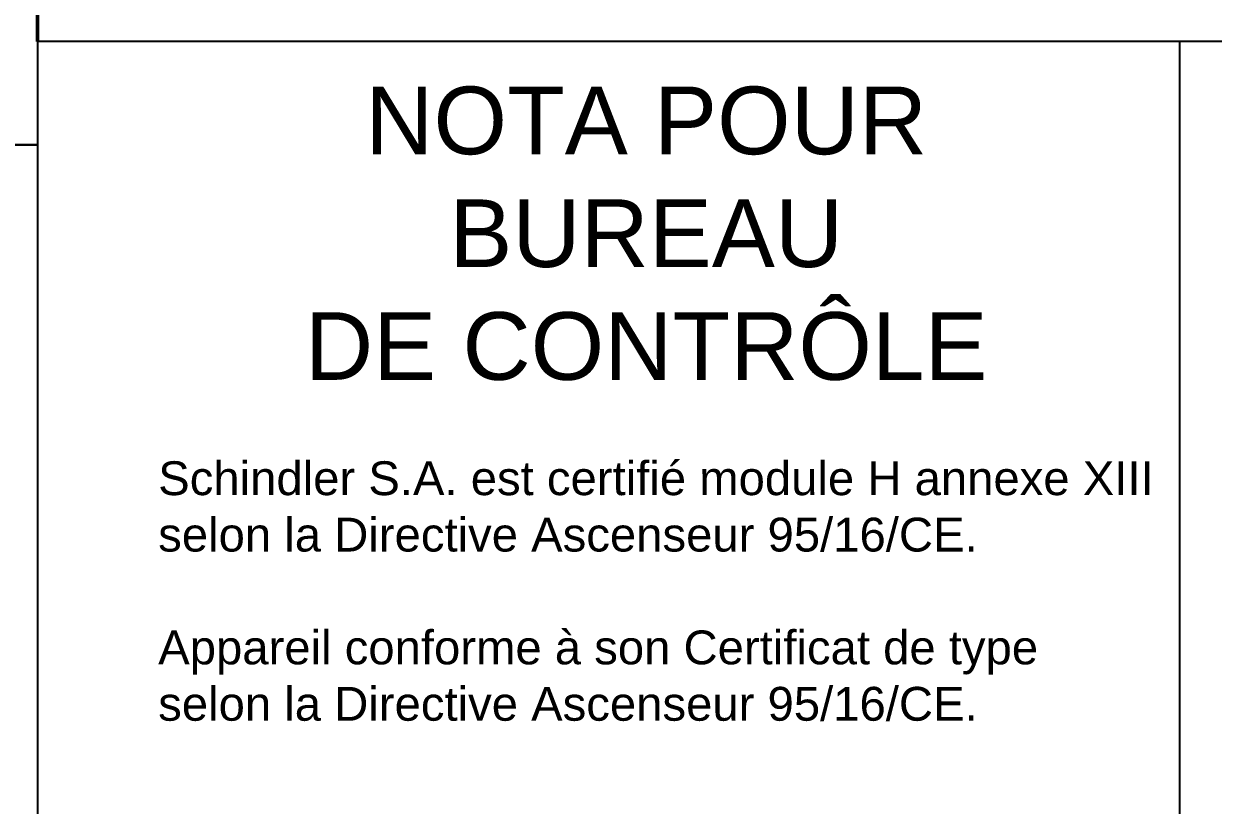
# Paper-space layout 'ldTemplatePARS001R3OrderA3BWPP03 (2)' of a CAD drawing. Header units: millimetres. Extents: x 302 to 722, y -383 to -86.
# Drawn here: x 468.8 to 556.7, y -214 to -156.3 of the extents above; entities that cross this region are included whole.
import ezdxf

# ---------------------------------------------------------------- set-up
doc = ezdxf.new("R2010")
doc.units = ezdxf.units.MM
doc.layers.add('AM_0', color=7, linetype='Continuous', lineweight=50)
doc.styles.add('LD', font='ARIALUNI.TTF')

psp = doc.layouts.new('ldTemplatePARS001R3OrderA3BWPP03 (2)')

# ---------------------------------------------------------------- linework, layer by layer
for p, q in [((469.786, -157.575), (469.786, -302.975)), ((311.65, -165.204), (469.786, -165.204)), ((469.786, -165.204), (346.402, -165.204))]:
    psp.add_line(p, q)
at = {"color": 7}
for p, q in [((717.003, -157.575), (469.786, -157.575)), ((554.193, -157.575), (554.193, -302.975))]:
    psp.add_line(p, q, dxfattribs=at)
at = {"layer": 'AM_0'}
psp.add_line((469.786, -157.575), (469.786, -90.65), dxfattribs=at)

# ---------------------------------------------------------------- texts
at = {"color": 7, "insert": (514.776, -160.911), "char_height": 5, "width": 125.51372, "attachment_point": 2, "style": 'LD'}
psp.add_mtext('NOTA POUR \\PBUREAU \\PDE CONTRÔLE', dxfattribs=at)
at = {"layer": 'AM_0', "insert": (478.713, -188.602), "char_height": 2.5, "width": 142.5, "attachment_point": 1, "style": 'LD'}
psp.add_mtext('Schindler S.A. est certifié module H annexe XIII \\Pselon la Directive Ascenseur 95/16/CE.\\P\\PAppareil conforme à son Certificat de type \\Pselon la Directive Ascenseur 95/16/CE.', dxfattribs=at)

doc.saveas('drawing.dxf')
